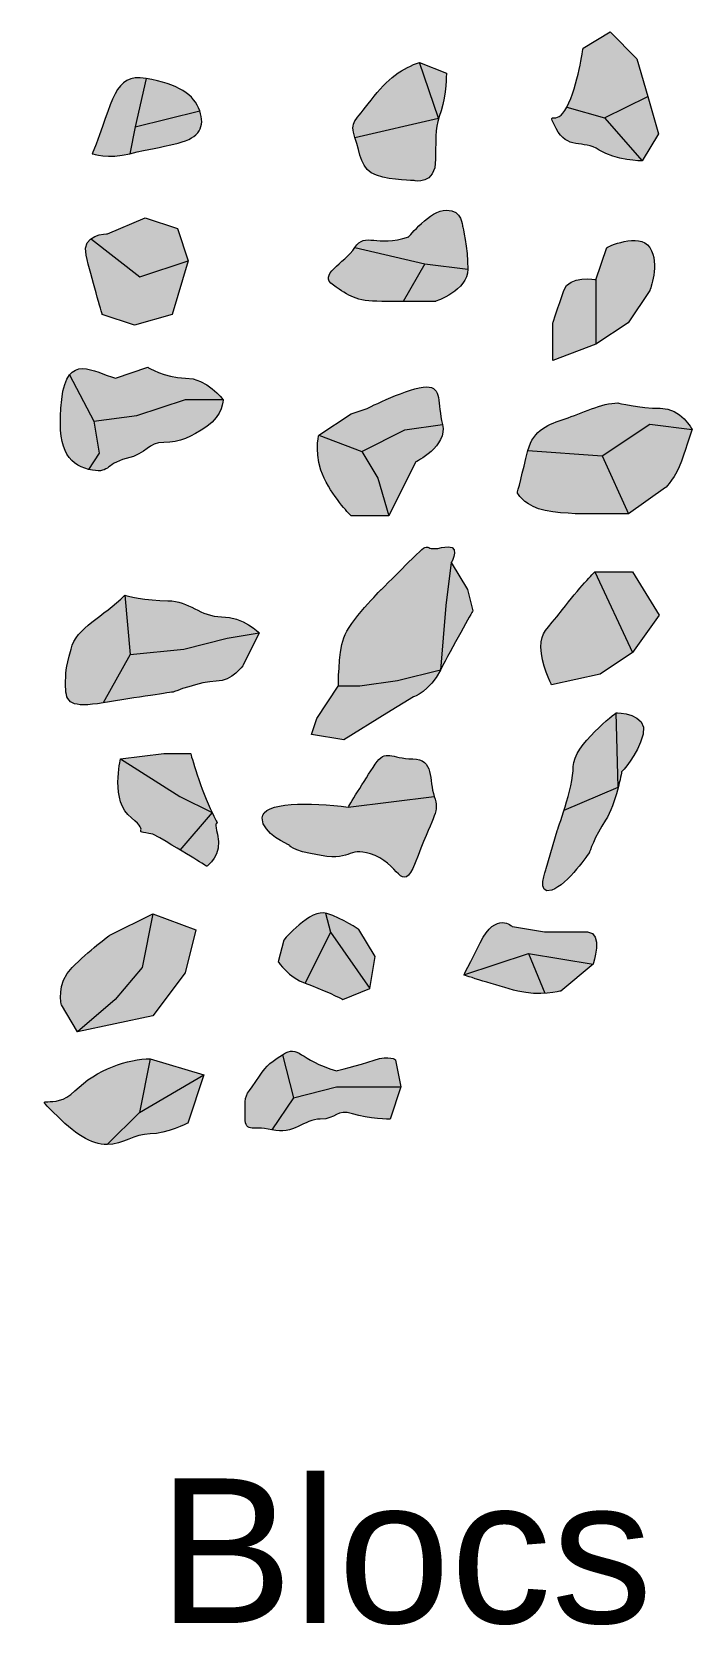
# Model space of a CAD drawing. Header units: metres. Extents: x -1178 to 131, y -250 to 398.
# Drawn here: x -788.91 to -775.78, y 48.59 to 80.3 of the extents above; entities that cross this region are included whole.
import ezdxf

# ---------------------------------------------------------------- set-up
doc = ezdxf.new("R2010")
doc.units = ezdxf.units.M
doc.header["$MEASUREMENT"] = 0
doc.layers.add('Blocs - Echelle', color=250, linetype='Continuous')
doc.layers.add('Topo Dessin - Spéléothèmes', color=26, linetype='Continuous')

# ---------------------------------------------------------------- blocks, each defined once
blk = doc.blocks.new('*U103')
at = {"layer": 'Topo Dessin - Spéléothèmes'}
h = blk.add_hatch(color=255, dxfattribs=at)
h.dxf.hatch_style = 2
edge = h.paths.add_edge_path()
edge.add_spline(control_points=[(0.312, 1.058), (-0.009, 0.95), (-0.33, 0.737), (-0.651, 0.309), (-0.971, -0.119), (-1.078, -0.119), (-0.971, -0.44), (-0.864, -0.761), (-0.864, -1.081), (-0.543, -1.189), (-0.223, -1.295), (0.205, -1.295), (0.205, -1.295), (0.205, -1.295), (0.633, -1.402), (0.633, -0.867), (0.633, -0.333), (0.633, -0.226), (0.74, 0.095), (0.847, 0.416), (0.847, 0.843), (0.847, 0.843), (0.847, 0.843), (0.312, 1.058), (0.312, 1.058)], knot_values=[0, 0, 0, 0, 1, 1, 1, 2, 2, 2, 3, 3, 3, 4, 4, 4, 5, 5, 5, 6, 6, 6, 7, 7, 7, 8, 8, 8, 8], degree=3, periodic=0)
at = {"layer": 'Topo Dessin - Spéléothèmes', "lineweight": 5}
blk.add_lwpolyline([(-0.971, -0.44), (0.693, -0.055), (0.312, 1.058)], dxfattribs=at)
at = {"layer": 'Topo Dessin - Spéléothèmes', "lineweight": 9}
blk.add_open_spline([(0.312, 1.058), (-0.009, 0.95), (-0.33, 0.737), (-0.651, 0.309), (-0.971, -0.119), (-1.078, -0.119), (-0.971, -0.44), (-0.864, -0.761), (-0.864, -1.081), (-0.543, -1.189), (-0.223, -1.295), (0.205, -1.295), (0.205, -1.295), (0.205, -1.295), (0.633, -1.402), (0.633, -0.867), (0.633, -0.333), (0.633, -0.226), (0.74, 0.095), (0.847, 0.416), (0.847, 0.843), (0.847, 0.843), (0.847, 0.843), (0.312, 1.058), (0.312, 1.058)], degree=3, knots=[0, 0, 0, 0, 1, 1, 1, 2, 2, 2, 3, 3, 3, 4, 4, 4, 5, 5, 5, 6, 6, 6, 7, 7, 7, 8, 8, 8, 8], dxfattribs=at)
blk = doc.blocks.new('*U109')
at = {"layer": 'Topo Dessin - Spéléothèmes'}
h = blk.add_hatch(color=255, dxfattribs=at)
h.dxf.hatch_style = 2
edge = h.paths.add_edge_path()
edge.add_spline(control_points=[(-0.642, 0.856), (-0.642, 0.856), (-1.177, 0.856), (-1.07, 0.428), (-0.963, 0), (-0.749, -0.748), (-0.749, -0.748), (-0.749, -0.748), (-0.107, -0.963), (-0.107, -0.963), (-0.107, -0.963), (0.642, -0.748), (0.642, -0.748), (0.642, -0.748), (0.963, 0.321), (0.963, 0.321), (0.963, 0.321), (0.749, 0.963), (0.749, 0.963), (0.749, 0.963), (0.107, 1.177), (0.107, 1.177), (0.107, 1.177), (-0.642, 0.856), (-0.642, 0.856)], knot_values=[0, 0, 0, 0, 1, 1, 1, 2, 2, 2, 3, 3, 3, 4, 4, 4, 5, 5, 5, 6, 6, 6, 7, 7, 7, 8, 8, 8, 8], degree=3, periodic=0)
at = {"layer": 'Topo Dessin - Spéléothèmes', "lineweight": 5}
blk.add_lwpolyline([(-0.963, 0.749), (0, 0), (0.963, 0.321)], dxfattribs=at)
at = {"layer": 'Topo Dessin - Spéléothèmes', "lineweight": 9}
blk.add_open_spline([(-0.642, 0.856), (-0.642, 0.856), (-1.177, 0.856), (-1.07, 0.428), (-0.963, 0), (-0.749, -0.748), (-0.749, -0.748), (-0.749, -0.748), (-0.107, -0.963), (-0.107, -0.963), (-0.107, -0.963), (0.642, -0.748), (0.642, -0.748), (0.642, -0.748), (0.963, 0.321), (0.963, 0.321), (0.963, 0.321), (0.749, 0.963), (0.749, 0.963), (0.749, 0.963), (0.107, 1.177), (0.107, 1.177), (0.107, 1.177), (-0.642, 0.856), (-0.642, 0.856)], degree=3, knots=[0, 0, 0, 0, 1, 1, 1, 2, 2, 2, 3, 3, 3, 4, 4, 4, 5, 5, 5, 6, 6, 6, 7, 7, 7, 8, 8, 8, 8], dxfattribs=at)
blk = doc.blocks.new('*U104')
at = {"layer": 'Topo Dessin - Spéléothèmes'}
h = blk.add_hatch(color=255, dxfattribs=at)
h.dxf.hatch_style = 2
edge = h.paths.add_edge_path()
edge.add_spline(control_points=[(-0.428, 0.749), (-0.855, 0.856), (-1.39, 1.283), (-1.497, 0.321), (-1.604, -0.641), (-1.39, -0.962), (-0.962, -1.069), (-0.535, -1.176), (-0.641, -0.962), (-0.214, -0.855), (0.214, -0.748), (0.214, -0.535), (0.535, -0.535), (0.855, -0.535), (1.07, -0.428), (1.39, -0.214), (1.711, 0), (1.711, 0.321), (1.711, 0.321), (1.711, 0.321), (1.39, 0.749), (0.963, 0.749), (0.535, 0.749), (0.214, 0.963), (0.214, 0.963), (0.214, 0.963), (-0.428, 0.749), (-0.428, 0.749)], knot_values=[0, 0, 0, 0, 1, 1, 1, 2, 2, 2, 3, 3, 3, 4, 4, 4, 5, 5, 5, 6, 6, 6, 7, 7, 7, 8, 8, 8, 9, 9, 9, 9], degree=3, periodic=0)
at = {"layer": 'Topo Dessin - Spéléothèmes', "lineweight": 5}
for points in [[(-1.34, 0.815), (-0.855, -0.107), (0, 0), (0.963, 0.321), (1.711, 0.321)], [(-0.855, -0.107), (-0.749, -0.748), (-0.962, -1.069)]]:
    blk.add_lwpolyline(points, dxfattribs=at)
at = {"layer": 'Topo Dessin - Spéléothèmes', "lineweight": 9}
blk.add_open_spline([(-0.428, 0.749), (-0.855, 0.856), (-1.39, 1.283), (-1.497, 0.321), (-1.604, -0.641), (-1.39, -0.962), (-0.962, -1.069), (-0.535, -1.176), (-0.641, -0.962), (-0.214, -0.855), (0.214, -0.748), (0.214, -0.535), (0.535, -0.535), (0.855, -0.535), (1.07, -0.428), (1.39, -0.214), (1.711, 0), (1.711, 0.321), (1.711, 0.321), (1.711, 0.321), (1.39, 0.749), (0.963, 0.749), (0.535, 0.749), (0.214, 0.963), (0.214, 0.963), (0.214, 0.963), (-0.428, 0.749), (-0.428, 0.749)], degree=3, knots=[0, 0, 0, 0, 1, 1, 1, 2, 2, 2, 3, 3, 3, 4, 4, 4, 5, 5, 5, 6, 6, 6, 7, 7, 7, 8, 8, 8, 9, 9, 9, 9], dxfattribs=at)
blk = doc.blocks.new('block 521')
at = {"layer": 'Topo Dessin - Spéléothèmes'}
h = blk.add_hatch(color=255, dxfattribs=at)
h.dxf.hatch_style = 2
edge = h.paths.add_edge_path()
edge.add_spline(control_points=[(0, 0.321), (-0.749, 0.535), (-0.749, 0.856), (-1.07, 0.642), (-1.39, 0.428), (-1.39, 0.428), (-1.604, 0.107), (-1.818, -0.214), (-1.818, -0.107), (-1.818, -0.535), (-1.818, -0.962), (-1.712, -0.748), (-1.284, -0.855), (-0.856, -0.962), (-0.642, -0.641), (-0.321, -0.641), (0, -0.641), (0, -0.428), (0.32, -0.535), (0.641, -0.641), (1.069, -0.641), (1.069, -0.641), (1.069, -0.641), (1.283, 0), (1.283, 0), (1.283, 0), (1.176, 0.535), (1.176, 0.535), (1.176, 0.535), (1.069, 0.642), (0.748, 0.535), (0.428, 0.428), (0, 0.321), (0, 0.321)], knot_values=[0, 0, 0, 0, 1, 1, 1, 2, 2, 2, 3, 3, 3, 4, 4, 4, 5, 5, 5, 6, 6, 6, 7, 7, 7, 8, 8, 8, 9, 9, 9, 10, 10, 10, 11, 11, 11, 11], degree=3, periodic=0)
at = {"layer": 'Topo Dessin - Spéléothèmes', "lineweight": 5}
for points in [[(-1.07, 0.642), (-0.856, -0.214), (0, 0), (0.748, 0), (1.283, 0)], [(-0.856, -0.214), (-1.284, -0.855)]]:
    blk.add_lwpolyline(points, dxfattribs=at)
at = {"layer": 'Topo Dessin - Spéléothèmes', "lineweight": 9}
blk.add_open_spline([(0, 0.321), (-0.749, 0.535), (-0.749, 0.856), (-1.07, 0.642), (-1.39, 0.428), (-1.39, 0.428), (-1.604, 0.107), (-1.818, -0.214), (-1.818, -0.107), (-1.818, -0.535), (-1.818, -0.962), (-1.712, -0.748), (-1.284, -0.855), (-0.856, -0.962), (-0.642, -0.641), (-0.321, -0.641), (0, -0.641), (0, -0.428), (0.32, -0.535), (0.641, -0.641), (1.069, -0.641), (1.069, -0.641), (1.069, -0.641), (1.283, 0), (1.283, 0), (1.283, 0), (1.176, 0.535), (1.176, 0.535), (1.176, 0.535), (1.069, 0.642), (0.748, 0.535), (0.428, 0.428), (0, 0.321), (0, 0.321)], degree=3, knots=[0, 0, 0, 0, 1, 1, 1, 2, 2, 2, 3, 3, 3, 4, 4, 4, 5, 5, 5, 6, 6, 6, 7, 7, 7, 8, 8, 8, 9, 9, 9, 10, 10, 10, 11, 11, 11, 11], dxfattribs=at)
blk = doc.blocks.new('*U101')
at = {"layer": 'Topo Dessin - Spéléothèmes'}
h = blk.add_hatch(color=255, dxfattribs=at)
h.dxf.hatch_style = 2
edge = h.paths.add_edge_path()
edge.add_spline(control_points=[(-0.107, 1.177), (-0.535, 0.749), (-1.07, 0.535), (-1.177, 0.107), (-1.284, -0.32), (-1.284, -0.321), (-1.284, -0.641), (-1.284, -0.963), (-1.177, -1.069), (-0.535, -0.963), (0.107, -0.856), (0.855, -0.748), (0.855, -0.748), (0.855, -0.748), (1.39, -0.535), (1.711, -0.535), (2.032, -0.535), (2.246, -0.214), (2.246, -0.214), (2.246, -0.214), (2.567, 0.428), (2.567, 0.428), (2.567, 0.428), (2.246, 0.749), (1.818, 0.749), (1.39, 0.749), (1.176, 1.069), (0.748, 1.069), (0.321, 1.069), (-0.107, 1.177), (-0.107, 1.177)], knot_values=[0, 0, 0, 0, 1, 1, 1, 2, 2, 2, 3, 3, 3, 4, 4, 4, 5, 5, 5, 6, 6, 6, 7, 7, 7, 8, 8, 8, 9, 9, 9, 10, 10, 10, 10], degree=3, periodic=0)
at = {"layer": 'Topo Dessin - Spéléothèmes', "lineweight": 5}
for points in [[(-0.107, 1.177), (0, 0), (1.069, 0.107), (1.925, 0.321), (2.567, 0.428)], [(0, 0), (-0.535, -0.963)]]:
    blk.add_lwpolyline(points, dxfattribs=at)
at = {"layer": 'Topo Dessin - Spéléothèmes', "lineweight": 9}
blk.add_open_spline([(-0.107, 1.177), (-0.535, 0.749), (-1.07, 0.535), (-1.177, 0.107), (-1.284, -0.32), (-1.284, -0.321), (-1.284, -0.641), (-1.284, -0.963), (-1.177, -1.069), (-0.535, -0.963), (0.107, -0.856), (0.855, -0.748), (0.855, -0.748), (0.855, -0.748), (1.39, -0.535), (1.711, -0.535), (2.032, -0.535), (2.246, -0.214), (2.246, -0.214), (2.246, -0.214), (2.567, 0.428), (2.567, 0.428), (2.567, 0.428), (2.246, 0.749), (1.818, 0.749), (1.39, 0.749), (1.176, 1.069), (0.748, 1.069), (0.321, 1.069), (-0.107, 1.177), (-0.107, 1.177)], degree=3, knots=[0, 0, 0, 0, 1, 1, 1, 2, 2, 2, 3, 3, 3, 4, 4, 4, 5, 5, 5, 6, 6, 6, 7, 7, 7, 8, 8, 8, 9, 9, 9, 10, 10, 10, 10], dxfattribs=at)
blk = doc.blocks.new('*U106')
at = {"layer": 'Topo Dessin - Spéléothèmes'}
h = blk.add_hatch(color=255, dxfattribs=at)
h.dxf.hatch_style = 2
edge = h.paths.add_edge_path()
edge.add_spline(control_points=[(0.461, 1.379), (0.461, 1.379), (-0.394, 0.736), (-0.394, 0.309), (-0.394, -0.119), (-0.715, -0.974), (-0.715, -0.974), (-0.715, -0.974), (-0.929, -1.723), (-0.929, -1.723), (-0.929, -1.723), (-1.143, -2.258), (-0.822, -2.151), (-0.501, -2.044), (-0.073, -1.402), (-0.073, -1.402), (-0.073, -1.402), (0.034, -1.081), (0.247, -0.76), (0.461, -0.44), (0.568, 0.202), (0.568, 0.202), (0.568, 0.202), (0.889, 0.523), (0.996, 0.951), (1.103, 1.379), (0.461, 1.379), (0.461, 1.379)], knot_values=[0, 0, 0, 0, 1, 1, 1, 2, 2, 2, 3, 3, 3, 4, 4, 4, 5, 5, 5, 6, 6, 6, 7, 7, 7, 8, 8, 8, 9, 9, 9, 9], degree=3, periodic=0)
at = {"layer": 'Topo Dessin - Spéléothèmes', "lineweight": 5}
blk.add_lwpolyline([(-0.574, -0.557), (0.503, -0.102), (0.461, 1.379)], dxfattribs=at)
at = {"layer": 'Topo Dessin - Spéléothèmes', "lineweight": 9}
blk.add_open_spline([(0.461, 1.379), (0.461, 1.379), (-0.394, 0.736), (-0.394, 0.309), (-0.394, -0.119), (-0.715, -0.974), (-0.715, -0.974), (-0.715, -0.974), (-0.929, -1.723), (-0.929, -1.723), (-0.929, -1.723), (-1.143, -2.258), (-0.822, -2.151), (-0.501, -2.044), (-0.073, -1.402), (-0.073, -1.402), (-0.073, -1.402), (0.034, -1.081), (0.247, -0.76), (0.461, -0.44), (0.568, 0.202), (0.568, 0.202), (0.568, 0.202), (0.889, 0.523), (0.996, 0.951), (1.103, 1.379), (0.461, 1.379), (0.461, 1.379)], degree=3, knots=[0, 0, 0, 0, 1, 1, 1, 2, 2, 2, 3, 3, 3, 4, 4, 4, 5, 5, 5, 6, 6, 6, 7, 7, 7, 8, 8, 8, 9, 9, 9, 9], dxfattribs=at)
blk = doc.blocks.new('*U113')
at = {"layer": 'Topo Dessin - Spéléothèmes'}
h = blk.add_hatch(color=255, dxfattribs=at)
h.dxf.hatch_style = 2
edge = h.paths.add_edge_path()
edge.add_spline(control_points=[(-0.951, 0.962), (-0.951, 0.962), (-1.165, 0.107), (-0.737, -0.214), (-0.31, -0.536), (-0.807, -0.459), (-0.31, -0.536), (0.439, -0.963), (0.76, -1.177), (0.76, -1.177), (0.76, -1.177), (1.081, -0.963), (0.974, -0.536), (0.867, -0.108), (1.081, -0.536), (0.867, -0.108), (0.653, 0.32), (0.439, 1.069), (0.439, 1.069), (0.439, 1.069), (-0.095, 1.069), (-0.095, 1.069), (-0.095, 1.069), (-0.951, 0.962), (-0.951, 0.962)], knot_values=[0, 0, 0, 0, 1, 1, 1, 2, 2, 2, 3, 3, 3, 4, 4, 4, 5, 5, 5, 6, 6, 6, 7, 7, 7, 8, 8, 8, 8], degree=3, periodic=0)
at = {"layer": 'Topo Dessin - Spéléothèmes', "lineweight": 5}
for points in [[(-0.951, 0.962), (0.225, 0.213), (0.867, -0.108)], [(0.867, -0.108), (0.225, -0.856)]]:
    blk.add_lwpolyline(points, dxfattribs=at)
at = {"layer": 'Topo Dessin - Spéléothèmes', "lineweight": 9}
blk.add_open_spline([(-0.951, 0.962), (-0.951, 0.962), (-1.165, 0.107), (-0.737, -0.214), (-0.31, -0.536), (-0.807, -0.459), (-0.31, -0.536), (0.439, -0.963), (0.76, -1.177), (0.76, -1.177), (0.76, -1.177), (1.081, -0.963), (0.974, -0.536), (0.867, -0.108), (1.081, -0.536), (0.867, -0.108), (0.653, 0.32), (0.439, 1.069), (0.439, 1.069), (0.439, 1.069), (-0.095, 1.069), (-0.095, 1.069), (-0.095, 1.069), (-0.951, 0.962), (-0.951, 0.962)], degree=3, knots=[0, 0, 0, 0, 1, 1, 1, 2, 2, 2, 3, 3, 3, 4, 4, 4, 5, 5, 5, 6, 6, 6, 7, 7, 7, 8, 8, 8, 8], dxfattribs=at)
blk = doc.blocks.new('*U107')
at = {"layer": 'Topo Dessin - Spéléothèmes'}
h = blk.add_hatch(color=255, dxfattribs=at)
h.dxf.hatch_style = 2
edge = h.paths.add_edge_path()
edge.add_spline(control_points=[(-0.348, 1.04), (-0.348, 1.04), (-0.989, 0.398), (-1.096, 0.077), (-1.203, -0.243), (-1.203, -0.885), (-1.203, -0.885), (-1.203, -0.885), (-1.631, -1.527), (-1.631, -1.527), (-1.631, -1.527), (-1.738, -1.848), (-1.738, -1.848), (-1.738, -1.848), (-1.096, -1.955), (-1.096, -1.955), (-1.096, -1.955), (-0.241, -1.42), (-0.241, -1.42), (-0.241, -1.42), (0.294, -1.099), (0.294, -1.099), (0.294, -1.099), (0.615, -0.992), (0.829, -0.564), (1.043, -0.136), (1.471, 0.612), (1.471, 0.612), (1.471, 0.612), (1.364, 1.04), (1.364, 1.04), (1.364, 1.04), (1.043, 1.574), (1.043, 1.574), (1.043, 1.574), (1.278, 1.98), (0.85, 1.873), (0.422, 1.766), (0.722, 2.109), (0.187, 1.574), (-0.348, 1.04), (-0.348, 1.04), (-0.348, 1.04)], knot_values=[0, 0, 0, 0, 1, 1, 1, 2, 2, 2, 3, 3, 3, 4, 4, 4, 5, 5, 5, 6, 6, 6, 7, 7, 7, 8, 8, 8, 9, 9, 9, 10, 10, 10, 11, 11, 11, 12, 12, 12, 13, 13, 13, 14, 14, 14, 14], degree=3, periodic=0)
at = {"layer": 'Topo Dessin - Spéléothèmes', "lineweight": 5}
blk.add_lwpolyline([(1.043, 1.574), (0.936, 0.719), (0.829, -0.564), (-0.027, -0.778), (-0.775, -0.885), (-1.203, -0.885)], dxfattribs=at)
at = {"layer": 'Topo Dessin - Spéléothèmes', "lineweight": 9}
blk.add_open_spline([(-0.348, 1.04), (-0.348, 1.04), (-0.989, 0.398), (-1.096, 0.077), (-1.203, -0.243), (-1.203, -0.885), (-1.203, -0.885), (-1.203, -0.885), (-1.631, -1.527), (-1.631, -1.527), (-1.631, -1.527), (-1.738, -1.848), (-1.738, -1.848), (-1.738, -1.848), (-1.096, -1.955), (-1.096, -1.955), (-1.096, -1.955), (-0.241, -1.42), (-0.241, -1.42), (-0.241, -1.42), (0.294, -1.099), (0.294, -1.099), (0.294, -1.099), (0.615, -0.992), (0.829, -0.564), (1.043, -0.136), (1.471, 0.612), (1.471, 0.612), (1.471, 0.612), (1.364, 1.04), (1.364, 1.04), (1.364, 1.04), (1.043, 1.574), (1.043, 1.574), (1.043, 1.574), (1.278, 1.98), (0.85, 1.873), (0.422, 1.766), (0.722, 2.109), (0.187, 1.574), (-0.348, 1.04), (-0.348, 1.04), (-0.348, 1.04)], degree=3, knots=[0, 0, 0, 0, 1, 1, 1, 2, 2, 2, 3, 3, 3, 4, 4, 4, 5, 5, 5, 6, 6, 6, 7, 7, 7, 8, 8, 8, 9, 9, 9, 10, 10, 10, 11, 11, 11, 12, 12, 12, 13, 13, 13, 14, 14, 14, 14], dxfattribs=at)
blk = doc.blocks.new('*U115')
at = {"layer": 'Topo Dessin - Spéléothèmes'}
h = blk.add_hatch(color=255, dxfattribs=at)
h.dxf.hatch_style = 2
edge = h.paths.add_edge_path()
edge.add_spline(control_points=[(-0.214, 0.748), (-0.214, 0.748), (-0.856, 0.32), (-0.856, 0.32), (-0.856, 0.32), (-0.963, -0.107), (-0.749, -0.535), (-0.535, -0.963), (-0.214, -1.284), (-0.214, -1.284), (-0.214, -1.284), (0.535, -1.284), (0.535, -1.284), (0.535, -1.284), (1.069, -0.214), (1.069, -0.214), (1.069, -0.214), (1.711, 0.107), (1.604, 0.535), (1.497, 0.963), (1.604, 1.283), (1.284, 1.283), (0.963, 1.283), (0.107, 0.856), (0.107, 0.856), (0.107, 0.856), (-0.214, 0.748), (-0.214, 0.748)], knot_values=[0, 0, 0, 0, 1, 1, 1, 2, 2, 2, 3, 3, 3, 4, 4, 4, 5, 5, 5, 6, 6, 6, 7, 7, 7, 8, 8, 8, 9, 9, 9, 9], degree=3, periodic=0)
at = {"layer": 'Topo Dessin - Spéléothèmes', "lineweight": 5}
for points in [[(-0.856, 0.32), (0, 0), (0.855, 0.428), (1.604, 0.535)], [(0, 0), (0.321, -0.535), (0.535, -1.284)]]:
    blk.add_lwpolyline(points, dxfattribs=at)
at = {"layer": 'Topo Dessin - Spéléothèmes', "lineweight": 9}
blk.add_open_spline([(-0.214, 0.748), (-0.214, 0.748), (-0.856, 0.32), (-0.856, 0.32), (-0.856, 0.32), (-0.963, -0.107), (-0.749, -0.535), (-0.535, -0.963), (-0.214, -1.284), (-0.214, -1.284), (-0.214, -1.284), (0.535, -1.284), (0.535, -1.284), (0.535, -1.284), (1.069, -0.214), (1.069, -0.214), (1.069, -0.214), (1.711, 0.107), (1.604, 0.535), (1.497, 0.963), (1.604, 1.283), (1.284, 1.283), (0.963, 1.283), (0.107, 0.856), (0.107, 0.856), (0.107, 0.856), (-0.214, 0.748), (-0.214, 0.748)], degree=3, knots=[0, 0, 0, 0, 1, 1, 1, 2, 2, 2, 3, 3, 3, 4, 4, 4, 5, 5, 5, 6, 6, 6, 7, 7, 7, 8, 8, 8, 9, 9, 9, 9], dxfattribs=at)
blk = doc.blocks.new('*U116')
at = {"layer": 'Topo Dessin - Spéléothèmes'}
h = blk.add_hatch(color=255, dxfattribs=at)
h.dxf.hatch_style = 2
edge = h.paths.add_edge_path()
edge.add_spline(control_points=[(-0.299, 0.798), (-0.299, 0.798), (-0.726, 0.477), (-1.047, 0.156), (-1.368, -0.165), (-1.261, -0.592), (-1.261, -0.592), (-1.261, -0.592), (-0.941, -1.128), (-0.941, -1.128), (-0.941, -1.128), (0.557, -0.807), (0.557, -0.807), (0.557, -0.807), (1.199, 0.049), (1.199, 0.049), (1.199, 0.049), (1.412, 0.905), (1.412, 0.905), (1.412, 0.905), (0.557, 1.225), (0.557, 1.225), (0.557, 1.225), (-0.299, 0.798), (-0.299, 0.798)], knot_values=[0, 0, 0, 0, 1, 1, 1, 2, 2, 2, 3, 3, 3, 4, 4, 4, 5, 5, 5, 6, 6, 6, 7, 7, 7, 8, 8, 8, 8], degree=3, periodic=0)
at = {"layer": 'Topo Dessin - Spéléothèmes', "lineweight": 5}
blk.add_lwpolyline([(0.557, 1.225), (0.343, 0.156), (-0.192, -0.485), (-0.941, -1.128)], dxfattribs=at)
at = {"layer": 'Topo Dessin - Spéléothèmes', "lineweight": 9}
blk.add_open_spline([(-0.299, 0.798), (-0.299, 0.798), (-0.726, 0.477), (-1.047, 0.156), (-1.368, -0.165), (-1.261, -0.592), (-1.261, -0.592), (-1.261, -0.592), (-0.941, -1.128), (-0.941, -1.128), (-0.941, -1.128), (0.557, -0.807), (0.557, -0.807), (0.557, -0.807), (1.199, 0.049), (1.199, 0.049), (1.199, 0.049), (1.412, 0.905), (1.412, 0.905), (1.412, 0.905), (0.557, 1.225), (0.557, 1.225), (0.557, 1.225), (-0.299, 0.798), (-0.299, 0.798)], degree=3, knots=[0, 0, 0, 0, 1, 1, 1, 2, 2, 2, 3, 3, 3, 4, 4, 4, 5, 5, 5, 6, 6, 6, 7, 7, 7, 8, 8, 8, 8], dxfattribs=at)
blk = doc.blocks.new('*U117')
at = {"layer": 'Topo Dessin - Spéléothèmes'}
h = blk.add_hatch(color=255, dxfattribs=at)
h.dxf.hatch_style = 2
edge = h.paths.add_edge_path()
edge.add_spline(control_points=[(-0.122, 1.181), (-0.122, 1.181), (-0.443, 0.859), (-0.763, 0.432), (-1.084, 0.004), (-1.191, 0.004), (-1.191, -0.317), (-1.191, -0.637), (-0.978, -1.065), (-0.978, -1.065), (-0.978, -1.065), (-0.015, -0.851), (-0.015, -0.851), (-0.015, -0.851), (0.627, -0.424), (0.627, -0.424), (0.627, -0.424), (1.161, 0.325), (1.161, 0.325), (1.161, 0.325), (0.627, 1.181), (0.627, 1.181), (0.627, 1.181), (-0.122, 1.181), (-0.122, 1.181)], knot_values=[0, 0, 0, 0, 1, 1, 1, 2, 2, 2, 3, 3, 3, 4, 4, 4, 5, 5, 5, 6, 6, 6, 7, 7, 7, 8, 8, 8, 8], degree=3, periodic=0)
at = {"layer": 'Topo Dessin - Spéléothèmes', "lineweight": 5}
blk.add_lwpolyline([(-0.122, 1.181), (0.627, -0.424)], dxfattribs=at)
at = {"layer": 'Topo Dessin - Spéléothèmes', "lineweight": 9}
blk.add_open_spline([(-0.122, 1.181), (-0.122, 1.181), (-0.443, 0.859), (-0.763, 0.432), (-1.084, 0.004), (-1.191, 0.004), (-1.191, -0.317), (-1.191, -0.637), (-0.978, -1.065), (-0.978, -1.065), (-0.978, -1.065), (-0.015, -0.851), (-0.015, -0.851), (-0.015, -0.851), (0.627, -0.424), (0.627, -0.424), (0.627, -0.424), (1.161, 0.325), (1.161, 0.325), (1.161, 0.325), (0.627, 1.181), (0.627, 1.181), (0.627, 1.181), (-0.122, 1.181), (-0.122, 1.181)], degree=3, knots=[0, 0, 0, 0, 1, 1, 1, 2, 2, 2, 3, 3, 3, 4, 4, 4, 5, 5, 5, 6, 6, 6, 7, 7, 7, 8, 8, 8, 8], dxfattribs=at)
blk = doc.blocks.new('*U118')
at = {"layer": 'Topo Dessin - Spéléothèmes'}
h = blk.add_hatch(color=255, dxfattribs=at)
h.dxf.hatch_style = 2
edge = h.paths.add_edge_path()
edge.add_spline(control_points=[(0.214, 1.069), (-0.214, 1.069), (-0.856, 0.856), (-1.284, 0.428), (-1.712, 0), (-2.139, 0.427), (-1.712, 0), (-1.284, -0.428), (-0.963, -0.641), (-0.642, -0.641), (-0.321, -0.641), (-0.107, -0.428), (0.214, -0.428), (0.535, -0.428), (0.962, -0.214), (0.962, -0.214), (0.962, -0.214), (1.283, 0.748), (1.283, 0.748), (1.283, 0.748), (0.214, 1.069), (0.214, 1.069)], knot_values=[0, 0, 0, 0, 1, 1, 1, 2, 2, 2, 3, 3, 3, 4, 4, 4, 5, 5, 5, 6, 6, 6, 7, 7, 7, 7], degree=3, periodic=0)
at = {"layer": 'Topo Dessin - Spéléothèmes', "lineweight": 5}
for points in [[(0.214, 1.069), (0, 0), (-0.642, -0.641)], [(0, 0), (1.283, 0.748)]]:
    blk.add_lwpolyline(points, dxfattribs=at)
at = {"layer": 'Topo Dessin - Spéléothèmes', "color": 0, "lineweight": 5}
blk.add_lwpolyline([(0, 0), (0, 0)], dxfattribs=at)
at = {"layer": 'Topo Dessin - Spéléothèmes', "lineweight": 9}
blk.add_open_spline([(0.214, 1.069), (-0.214, 1.069), (-0.856, 0.856), (-1.284, 0.428), (-1.712, 0), (-2.139, 0.427), (-1.712, 0), (-1.284, -0.428), (-0.963, -0.641), (-0.642, -0.641), (-0.321, -0.641), (-0.107, -0.428), (0.214, -0.428), (0.535, -0.428), (0.962, -0.214), (0.962, -0.214), (0.962, -0.214), (1.283, 0.748), (1.283, 0.748), (1.283, 0.748), (0.214, 1.069), (0.214, 1.069)], degree=3, knots=[0, 0, 0, 0, 1, 1, 1, 2, 2, 2, 3, 3, 3, 4, 4, 4, 5, 5, 5, 6, 6, 6, 7, 7, 7, 7], dxfattribs=at)
blk = doc.blocks.new('*U119')
at = {"layer": 'Topo Dessin - Spéléothèmes'}
h = blk.add_hatch(color=255, dxfattribs=at)
h.dxf.hatch_style = 2
edge = h.paths.add_edge_path()
edge.add_spline(control_points=[(-0.321, 0.535), (-0.321, 0.535), (-0.641, 0.856), (-0.963, 0.214), (-1.284, -0.428), (-1.284, -0.428), (-1.284, -0.428), (-1.284, -0.428), (-0.641, -0.641), (-0.214, -0.748), (0.214, -0.855), (0.641, -0.748), (0.641, -0.748), (0.641, -0.748), (1.283, -0.214), (1.283, -0.214), (1.283, -0.214), (1.497, 0.428), (1.176, 0.428), (0.856, 0.428), (0.321, 0.428), (0.321, 0.428), (0.321, 0.428), (-0.321, 0.535), (-0.321, 0.535)], knot_values=[0, 0, 0, 0, 1, 1, 1, 2, 2, 2, 3, 3, 3, 4, 4, 4, 5, 5, 5, 6, 6, 6, 7, 7, 7, 8, 8, 8, 8], degree=3, periodic=0)
at = {"layer": 'Topo Dessin - Spéléothèmes', "lineweight": 5}
for points in [[(-1.284, -0.428), (0, 0), (1.283, -0.214)], [(0, 0), (0.323, -0.792)]]:
    blk.add_lwpolyline(points, dxfattribs=at)
at = {"layer": 'Topo Dessin - Spéléothèmes', "lineweight": 9}
blk.add_open_spline([(-0.321, 0.535), (-0.321, 0.535), (-0.641, 0.856), (-0.963, 0.214), (-1.284, -0.428), (-1.284, -0.428), (-1.284, -0.428), (-1.284, -0.428), (-0.641, -0.641), (-0.214, -0.748), (0.214, -0.855), (0.641, -0.748), (0.641, -0.748), (0.641, -0.748), (1.283, -0.214), (1.283, -0.214), (1.283, -0.214), (1.497, 0.428), (1.176, 0.428), (0.856, 0.428), (0.321, 0.428), (0.321, 0.428), (0.321, 0.428), (-0.321, 0.535), (-0.321, 0.535)], degree=3, knots=[0, 0, 0, 0, 1, 1, 1, 2, 2, 2, 3, 3, 3, 4, 4, 4, 5, 5, 5, 6, 6, 6, 7, 7, 7, 8, 8, 8, 8], dxfattribs=at)
blk = doc.blocks.new('*U120')
at = {"layer": 'Topo Dessin - Spéléothèmes'}
h = blk.add_hatch(color=255, dxfattribs=at)
h.dxf.hatch_style = 2
edge = h.paths.add_edge_path()
edge.add_spline(control_points=[(-0.765, 0.294), (-1.514, 0.401), (-2.476, 0.401), (-2.476, 0.08), (-2.476, -0.241), (-1.941, -0.455), (-1.941, -0.455), (-1.941, -0.455), (-1.942, -0.562), (-1.3, -0.669), (-0.658, -0.775), (-0.765, -0.455), (-0.23, -0.669), (0.304, -0.883), (0.304, -1.524), (0.625, -0.669), (0.946, 0.186), (1.053, 0.187), (0.946, 0.508), (0.839, 0.829), (0.946, 1.257), (0.518, 1.257), (0.091, 1.257), (-0.016, 1.47), (-0.23, 1.149), (-0.444, 0.829), (-0.765, 0.294), (-0.765, 0.294)], knot_values=[0, 0, 0, 0, 1, 1, 1, 2, 2, 2, 3, 3, 3, 4, 4, 4, 5, 5, 5, 6, 6, 6, 7, 7, 7, 8, 8, 8, 9, 9, 9, 9], degree=3, periodic=0)
at = {"layer": 'Topo Dessin - Spéléothèmes', "lineweight": 5}
blk.add_lwpolyline([(-0.765, 0.294), (0.946, 0.508)], dxfattribs=at)
at = {"layer": 'Topo Dessin - Spéléothèmes', "lineweight": 9}
blk.add_open_spline([(-0.765, 0.294), (-1.514, 0.401), (-2.476, 0.401), (-2.476, 0.08), (-2.476, -0.241), (-1.941, -0.455), (-1.941, -0.455), (-1.941, -0.455), (-1.942, -0.562), (-1.3, -0.669), (-0.658, -0.775), (-0.765, -0.455), (-0.23, -0.669), (0.304, -0.883), (0.304, -1.524), (0.625, -0.669), (0.946, 0.186), (1.053, 0.187), (0.946, 0.508), (0.839, 0.829), (0.946, 1.257), (0.518, 1.257), (0.091, 1.257), (-0.016, 1.47), (-0.23, 1.149), (-0.444, 0.829), (-0.765, 0.294), (-0.765, 0.294)], degree=3, knots=[0, 0, 0, 0, 1, 1, 1, 2, 2, 2, 3, 3, 3, 4, 4, 4, 5, 5, 5, 6, 6, 6, 7, 7, 7, 8, 8, 8, 9, 9, 9, 9], dxfattribs=at)
blk = doc.blocks.new('*U121')
at = {"layer": 'Topo Dessin - Spéléothèmes'}
h = blk.add_hatch(color=255, dxfattribs=at)
h.dxf.hatch_style = 2
edge = h.paths.add_edge_path()
edge.add_spline(control_points=[(-0.428, 1.39), (-0.428, 1.39), (-0.535, 0.641), (-0.749, 0.214), (-0.963, -0.214), (-1.177, 0.214), (-0.963, -0.214), (-0.749, -0.642), (-0.428, -0.428), (-0.107, -0.642), (0.214, -0.856), (0.749, -0.856), (0.749, -0.856), (0.749, -0.856), (1.069, -0.321), (1.069, -0.321), (1.069, -0.321), (0.856, 0.427), (0.856, 0.427), (0.856, 0.427), (0.641, 1.176), (0.641, 1.176), (0.641, 1.176), (0.107, 1.711), (0.107, 1.711), (0.107, 1.711), (-0.428, 1.39), (-0.428, 1.39)], knot_values=[0, 0, 0, 0, 1, 1, 1, 2, 2, 2, 3, 3, 3, 4, 4, 4, 5, 5, 5, 6, 6, 6, 7, 7, 7, 8, 8, 8, 9, 9, 9, 9], degree=3, periodic=0)
at = {"layer": 'Topo Dessin - Spéléothèmes', "lineweight": 5}
for points in [[(-0.749, 0.214), (0, 0), (0.856, 0.427)], [(0, 0), (0.749, -0.856)]]:
    blk.add_lwpolyline(points, dxfattribs=at)
at = {"layer": 'Topo Dessin - Spéléothèmes', "lineweight": 9}
blk.add_open_spline([(-0.428, 1.39), (-0.428, 1.39), (-0.535, 0.641), (-0.749, 0.214), (-0.963, -0.214), (-1.177, 0.214), (-0.963, -0.214), (-0.749, -0.642), (-0.428, -0.428), (-0.107, -0.642), (0.214, -0.856), (0.749, -0.856), (0.749, -0.856), (0.749, -0.856), (1.069, -0.321), (1.069, -0.321), (1.069, -0.321), (0.856, 0.427), (0.856, 0.427), (0.856, 0.427), (0.641, 1.176), (0.641, 1.176), (0.641, 1.176), (0.107, 1.711), (0.107, 1.711), (0.107, 1.711), (-0.428, 1.39), (-0.428, 1.39)], degree=3, knots=[0, 0, 0, 0, 1, 1, 1, 2, 2, 2, 3, 3, 3, 4, 4, 4, 5, 5, 5, 6, 6, 6, 7, 7, 7, 8, 8, 8, 9, 9, 9, 9], dxfattribs=at)
blk = doc.blocks.new('*U122')
at = {"layer": 'Topo Dessin - Spéléothèmes'}
h = blk.add_hatch(color=255, dxfattribs=at)
h.dxf.hatch_style = 2
edge = h.paths.add_edge_path()
edge.add_spline(control_points=[(-0.321, 0.535), (-0.963, 0.321), (-1.177, 0.642), (-1.39, 0.321), (-1.604, 0), (-2.139, -0.214), (-1.818, -0.428), (-1.497, -0.641), (-1.39, -0.749), (-0.856, -0.749), (-0.321, -0.749), (0.214, -0.749), (0.214, -0.749), (0.214, -0.749), (0.855, -0.535), (0.855, -0.107), (0.855, 0.321), (0.749, 0.748), (0.749, 0.748), (0.749, 0.748), (0.749, 1.069), (0.428, 1.069), (0.107, 1.069), (-0.321, 0.535), (-0.321, 0.535)], knot_values=[0, 0, 0, 0, 1, 1, 1, 2, 2, 2, 3, 3, 3, 4, 4, 4, 5, 5, 5, 6, 6, 6, 7, 7, 7, 8, 8, 8, 8], degree=3, periodic=0)
at = {"layer": 'Topo Dessin - Spéléothèmes', "lineweight": 5}
for points in [[(-1.39, 0.321), (0, 0), (0.855, -0.107)], [(0, 0), (-0.428, -0.749)]]:
    blk.add_lwpolyline(points, dxfattribs=at)
at = {"layer": 'Topo Dessin - Spéléothèmes', "lineweight": 9}
blk.add_open_spline([(-0.321, 0.535), (-0.963, 0.321), (-1.177, 0.642), (-1.39, 0.321), (-1.604, 0), (-2.139, -0.214), (-1.818, -0.428), (-1.497, -0.641), (-1.39, -0.749), (-0.856, -0.749), (-0.321, -0.749), (0.214, -0.749), (0.214, -0.749), (0.214, -0.749), (0.855, -0.535), (0.855, -0.107), (0.855, 0.321), (0.749, 0.748), (0.749, 0.748), (0.749, 0.748), (0.749, 1.069), (0.428, 1.069), (0.107, 1.069), (-0.321, 0.535), (-0.321, 0.535)], degree=3, knots=[0, 0, 0, 0, 1, 1, 1, 2, 2, 2, 3, 3, 3, 4, 4, 4, 5, 5, 5, 6, 6, 6, 7, 7, 7, 8, 8, 8, 8], dxfattribs=at)
blk = doc.blocks.new('*U102')
at = {"layer": 'Topo Dessin - Spéléothèmes'}
h = blk.add_hatch(color=255, dxfattribs=at)
h.dxf.hatch_style = 2
edge = h.paths.add_edge_path()
edge.add_spline(control_points=[(-0.372, 0.245), (-0.372, 0.245), (-0.907, 0.352), (-1.014, 0.031), (-1.121, -0.29), (-1.228, -0.611), (-1.228, -0.611), (-1.228, -0.611), (-1.228, -1.359), (-1.228, -1.359), (-1.228, -1.359), (-0.372, -1.039), (-0.372, -1.039), (-0.372, -1.039), (0.27, -0.611), (0.27, -0.611), (0.27, -0.611), (0.697, 0.031), (0.697, 0.031), (0.697, 0.031), (0.911, 0.565), (0.697, 0.886), (0.484, 1.207), (-0.158, 0.886), (-0.158, 0.886), (-0.158, 0.886), (-0.372, 0.245), (-0.372, 0.245)], knot_values=[0, 0, 0, 0, 1, 1, 1, 2, 2, 2, 3, 3, 3, 4, 4, 4, 5, 5, 5, 6, 6, 6, 7, 7, 7, 8, 8, 8, 9, 9, 9, 9], degree=3, periodic=0)
at = {"layer": 'Topo Dessin - Spéléothèmes', "lineweight": 5}
blk.add_lwpolyline([(-0.372, 0.245), (-0.372, -1.039)], dxfattribs=at)
at = {"layer": 'Topo Dessin - Spéléothèmes', "lineweight": 9}
blk.add_open_spline([(-0.372, 0.245), (-0.372, 0.245), (-0.907, 0.352), (-1.014, 0.031), (-1.121, -0.29), (-1.228, -0.611), (-1.228, -0.611), (-1.228, -0.611), (-1.228, -1.359), (-1.228, -1.359), (-1.228, -1.359), (-0.372, -1.039), (-0.372, -1.039), (-0.372, -1.039), (0.27, -0.611), (0.27, -0.611), (0.27, -0.611), (0.697, 0.031), (0.697, 0.031), (0.697, 0.031), (0.911, 0.565), (0.697, 0.886), (0.484, 1.207), (-0.158, 0.886), (-0.158, 0.886), (-0.158, 0.886), (-0.372, 0.245), (-0.372, 0.245)], degree=3, knots=[0, 0, 0, 0, 1, 1, 1, 2, 2, 2, 3, 3, 3, 4, 4, 4, 5, 5, 5, 6, 6, 6, 7, 7, 7, 8, 8, 8, 9, 9, 9, 9], dxfattribs=at)
blk = doc.blocks.new('*U124')
at = {"layer": 'Topo Dessin - Spéléothèmes'}
h = blk.add_hatch(color=255, dxfattribs=at)
h.dxf.hatch_style = 2
edge = h.paths.add_edge_path()
edge.add_spline(control_points=[(-0.928, -0.162), (-0.928, -0.162), (-0.393, 0.479), (-0.073, 0.372), (0.248, 0.266), (0.569, 0.051), (0.569, 0.051), (0.569, 0.051), (0.89, -0.483), (0.89, -0.483), (0.89, -0.483), (0.783, -1.125), (0.783, -1.125), (0.783, -1.125), (0.248, -1.339), (0.248, -1.339), (0.248, -1.339), (-0.179, -1.125), (-0.5, -1.018), (-0.821, -0.911), (-1.035, -0.59), (-1.035, -0.59), (-1.035, -0.59), (-0.928, -0.162), (-0.928, -0.162)], knot_values=[0, 0, 0, 0, 1, 1, 1, 2, 2, 2, 3, 3, 3, 4, 4, 4, 5, 5, 5, 6, 6, 6, 7, 7, 7, 8, 8, 8, 8], degree=3, periodic=0)
at = {"layer": 'Topo Dessin - Spéléothèmes', "lineweight": 5}
for points in [[(-0.094, 0.378), (0, 0), (0.783, -1.125)], [(0, 0), (-0.5, -1.018)]]:
    blk.add_lwpolyline(points, dxfattribs=at)
at = {"layer": 'Topo Dessin - Spéléothèmes', "lineweight": 9}
blk.add_open_spline([(-0.928, -0.162), (-0.928, -0.162), (-0.393, 0.479), (-0.073, 0.372), (0.248, 0.266), (0.569, 0.051), (0.569, 0.051), (0.569, 0.051), (0.89, -0.483), (0.89, -0.483), (0.89, -0.483), (0.783, -1.125), (0.783, -1.125), (0.783, -1.125), (0.248, -1.339), (0.248, -1.339), (0.248, -1.339), (-0.179, -1.125), (-0.5, -1.018), (-0.821, -0.911), (-1.035, -0.59), (-1.035, -0.59), (-1.035, -0.59), (-0.928, -0.162), (-0.928, -0.162)], degree=3, knots=[0, 0, 0, 0, 1, 1, 1, 2, 2, 2, 3, 3, 3, 4, 4, 4, 5, 5, 5, 6, 6, 6, 7, 7, 7, 8, 8, 8, 8], dxfattribs=at)
blk = doc.blocks.new('*U125')
at = {"layer": 'Topo Dessin - Spéléothèmes'}
h = blk.add_hatch(color=255, dxfattribs=at)
h.dxf.hatch_style = 2
edge = h.paths.add_edge_path()
edge.add_spline(control_points=[(8.03, 26.75), (0, 26.75), (-10.7, 21.39), (-18.72, 18.72), (-26.73, 16.05), (-34.76, 13.38), (-37.43, 2.69), (-40.1, -8.01), (-42.77, -18.71), (-42.77, -18.71), (-42.77, -18.71), (-40.1, -24.06), (-32.09, -26.73), (-24.06, -29.4), (-8.03, -29.4), (-8.03, -29.4), (-8.03, -29.4), (13.37, -29.4), (13.37, -29.4), (13.37, -29.4), (32.09, -16.04), (32.09, -16.04), (32.09, -16.04), (37.43, -10.68), (40.1, -2.67), (42.77, 5.36), (45.46, 13.37), (45.46, 13.37), (45.46, 13.37), (40.1, 24.06), (29.4, 24.06), (18.72, 24.06), (8.03, 26.75), (8.03, 26.75)], knot_values=[0, 0, 0, 0, 1, 1, 1, 2, 2, 2, 3, 3, 3, 4, 4, 4, 5, 5, 5, 6, 6, 6, 7, 7, 7, 8, 8, 8, 9, 9, 9, 10, 10, 10, 11, 11, 11, 11], degree=3, periodic=0)
at = {"layer": 'Topo Dessin - Spéléothèmes', "lineweight": 5}
for points in [[(-37.43, 2.69), (0, 0), (24.06, 16.05), (45.46, 13.37)], [(0, 0), (13.37, -29.4)]]:
    blk.add_lwpolyline(points, dxfattribs=at)
at = {"layer": 'Topo Dessin - Spéléothèmes', "lineweight": 9}
blk.add_open_spline([(8.03, 26.75), (0, 26.75), (-10.7, 21.39), (-18.72, 18.72), (-26.73, 16.05), (-34.76, 13.38), (-37.43, 2.69), (-40.1, -8.01), (-42.77, -18.71), (-42.77, -18.71), (-42.77, -18.71), (-40.1, -24.06), (-32.09, -26.73), (-24.06, -29.4), (-8.03, -29.4), (-8.03, -29.4), (-8.03, -29.4), (13.37, -29.4), (13.37, -29.4), (13.37, -29.4), (32.09, -16.04), (32.09, -16.04), (32.09, -16.04), (37.43, -10.68), (40.1, -2.67), (42.77, 5.36), (45.46, 13.37), (45.46, 13.37), (45.46, 13.37), (40.1, 24.06), (29.4, 24.06), (18.72, 24.06), (8.03, 26.75), (8.03, 26.75)], degree=3, knots=[0, 0, 0, 0, 1, 1, 1, 2, 2, 2, 3, 3, 3, 4, 4, 4, 5, 5, 5, 6, 6, 6, 7, 7, 7, 8, 8, 8, 9, 9, 9, 10, 10, 10, 11, 11, 11, 11], dxfattribs=at)
blk = doc.blocks.new('block 519')
at = {"layer": 'Topo Dessin - Spéléothèmes'}
h = blk.add_hatch(color=255, dxfattribs=at)
h.dxf.hatch_style = 2
edge = h.paths.add_edge_path()
edge.add_spline(control_points=[(-0.855, -0.535), (-0.428, 0.535), (-0.428, 1.069), (0.214, 0.963), (0.855, 0.855), (1.177, 0.641), (1.283, 0.32), (1.39, 0), (1.283, -0.214), (0.855, -0.321), (0.428, -0.428), (0.321, -0.428), (-0.107, -0.535), (-0.535, -0.642), (-0.855, -0.535), (-0.855, -0.535)], knot_values=[0, 0, 0, 0, 1, 1, 1, 2, 2, 2, 3, 3, 3, 4, 4, 4, 5, 5, 5, 5], degree=3, periodic=0)
at = {"layer": 'Topo Dessin - Spéléothèmes', "lineweight": 5}
for points in [[(0.214, 0.963), (0, 0), (1.283, 0.32)], [(0, 0), (-0.107, -0.535)]]:
    blk.add_lwpolyline(points, dxfattribs=at)
at = {"layer": 'Topo Dessin - Spéléothèmes', "lineweight": 9}
blk.add_open_spline([(-0.855, -0.535), (-0.428, 0.535), (-0.428, 1.069), (0.214, 0.963), (0.855, 0.855), (1.177, 0.641), (1.283, 0.32), (1.39, 0), (1.283, -0.214), (0.855, -0.321), (0.428, -0.428), (0.321, -0.428), (-0.107, -0.535), (-0.535, -0.642), (-0.855, -0.535), (-0.855, -0.535)], degree=3, knots=[0, 0, 0, 0, 1, 1, 1, 2, 2, 2, 3, 3, 3, 4, 4, 4, 5, 5, 5, 5], dxfattribs=at)

msp = doc.modelspace()

# ---------------------------------------------------------------- block references
at = {"layer": 'Blocs - Echelle'}
for name, p in [('*U121', (-777.524, 78.589)), ('*U103', (-781.517, 78.635)), ('block 519', (-786.857, 78.409)), ('*U122', (-781.099, 75.685)), ('*U109', (-786.766, 75.425)), ('*U102', (-777.324, 75.121)), ('*U104', (-786.822, 72.662)), ('*U115', (-782.352, 71.951)), ('*U107', (-781.616, 68.163)), ('*U117', (-777.6, 68.369)), ('*U101', (-786.957, 67.909)), ('*U106', (-777.755, 65.369)), ('*U120', (-781.858, 64.574)), ('*U113', (-786.196, 64.87)), ('*U124', (-782.977, 62.383)), ('*U119', (-779.038, 61.957)), ('*U116', (-787.065, 61.524)), ('block 521', (-782.856, 59.301)), ('*U118', (-786.773, 58.794))]:
    msp.add_blockref(name, p, dxfattribs=at)
at = {"layer": 'Blocs - Echelle', "xscale": 0.03937007874015748, "yscale": 0.03937007874015748, "zscale": 0.03937007874015748}
msp.add_blockref('*U125', (-777.575, 71.862), dxfattribs=at)

# ---------------------------------------------------------------- texts
at = {"layer": 'Blocs - Echelle', "insert": (-786.404, 48.589), "char_height": 2.87867, "attachment_point": 7}
msp.add_mtext('\\fArial|b0|i0|c0|p34;\\W1;Blocs', dxfattribs=at)

doc.saveas('drawing.dxf')
